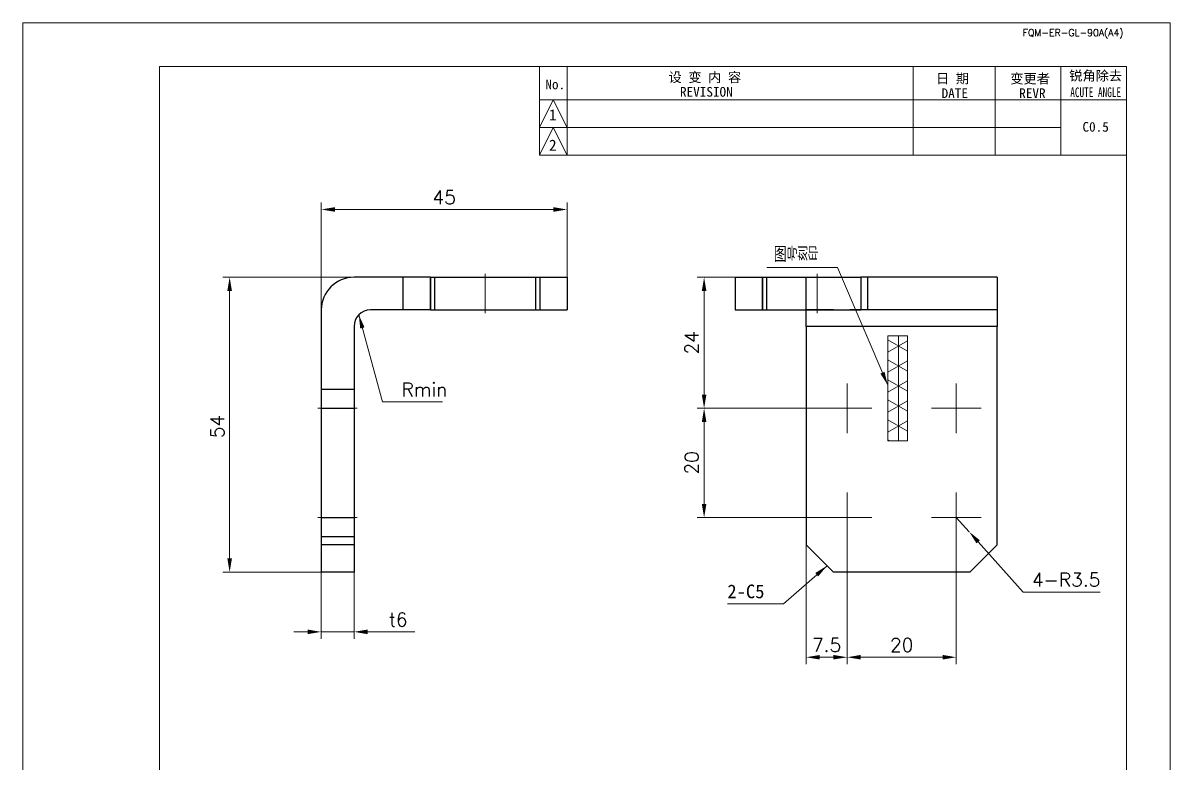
# Model space of a CAD drawing. Header units: millimetres. Extents: x -162325 to -83245, y 277409 to 326486.
# Drawn here: x -157404.7 to -157194.7, y 298470.7 to 298606.3 of the extents above; entities that cross this region are included whole.
import ezdxf
from ezdxf.enums import TextEntityAlignment as Align

# ---------------------------------------------------------------- set-up
doc = ezdxf.new("R2010")
doc.units = ezdxf.units.MM
for name, pattern in [('CENTER2', [28.575, 19.05, -3.175, 3.175, -3.175]), ('DASHDOT', [18.5, 12, -3, 0.5, -3]), ('DASHED', [15, 12, -3]), ('DASHED2', [9.525, 6.35, -3.175])]:
    doc.linetypes.add(name, pattern=pattern)
for name, color, linetype, lineweight in [('A4', 3, 'Continuous', 20), ('中心线', 2, 'CENTER2', 13), ('图框', 7, 'Continuous', 20), ('尺寸线', 3, 'Continuous', 13), ('虚线', 2, 'DASHED2', 25)]:
    doc.layers.add(name, color=color, linetype=linetype, lineweight=lineweight)
doc.styles.add('CH-1', font='')
doc.styles.get("Standard").update_dxf_attribs({"font": 'txt', "bigfont": 'gbcbig.shx'})
doc.styles.add('工程字', font='')
doc.styles.get('CH-1').set_extended_font_data('SimSun')
doc.styles.get('工程字').set_extended_font_data('SimSun')
doc.dimstyles.new('副本01', dxfattribs={"dimtxt": 2.5, "dimasz": 2.5, "dimexe": 1.25, "dimexo": 0, "dimgap": 1, "dimtad": 1, "dimdsep": 46, "dimtxsty": 'Standard', "dimcen": 1, "dimclrd": 3, "dimclre": 3, "dimclrt": 1, "dimadec": 1, "dimazin": 2, "dimtfac": 1, "dimtmove": 0, "dimatfit": 3, "dimfxl": 0, "dimtolj": 1, "dimlwd": -1, "dimlwe": -1, "dimarcsym": 0})
doc.dimstyles.new('副本01$0', dxfattribs={"dimtxt": 2.5, "dimasz": 2.5, "dimexe": 1.25, "dimexo": 0, "dimgap": 1, "dimtad": 1, "dimdsep": 46, "dimtxsty": 'Standard', "dimcen": 1, "dimclrd": 3, "dimclre": 3, "dimclrt": 1, "dimadec": 1, "dimazin": 2, "dimtfac": 1, "dimtmove": 0, "dimatfit": 3, "dimfxl": 0, "dimtolj": 1, "dimlwd": -1, "dimlwe": -1, "dimarcsym": 0})
doc.dimstyles.new('副本01$4', dxfattribs={"dimtxt": 2.5, "dimasz": 2.5, "dimexe": 1.25, "dimexo": 0, "dimgap": 1, "dimtad": 1, "dimtih": 1, "dimtoh": 1, "dimdsep": 46, "dimtxsty": 'Standard', "dimcen": 1, "dimclrd": 3, "dimclre": 3, "dimclrt": 1, "dimadec": 1, "dimazin": 2, "dimtfac": 1, "dimtmove": 0, "dimatfit": 3, "dimfxl": 0, "dimtolj": 1, "dimlwd": -1, "dimlwe": -1, "dimarcsym": 0})

# ---------------------------------------------------------------- blocks, each defined once
blk = doc.blocks.new('1比1 竖框')
at = {"layer": '图框'}
for p, q in [((0, 0), (0, 297)), ((0, 297), (210, 297)), ((178, 297), (202, 297)), ((210, 297), (210, 0)), ((25, 289), (202, 289)), ((25, 10), (25, 289)), ((25, 272.79), (25, 289)), ((94.55, 272.79), (94.55, 289)), ((99.62, 289), (99.62, 272.79)), ((163, 289), (163, 272.79)), ((163, 289), (163, 272.79)), ((163, 289), (163, 272.79)), ((163, 289), (163, 272.79)), ((163, 289), (163, 272.79)), ((178, 289), (178, 272.79)), ((178, 289), (178, 272.79)), ((178, 289), (178, 272.79)), ((178, 289), (178, 272.79)), ((178, 289), (178, 272.79)), ((178, 289), (202, 289)), ((178, 289), (202, 289)), ((178, 289), (202, 289)), ((178, 289), (202, 289)), ((202, 289), (178, 289)), ((190, 289), (190, 272.79)), ((190, 289), (190, 272.79)), ((190, 289), (190, 272.79)), ((190, 289), (190, 272.79)), ((190, 289), (190, 272.79)), ((202, 289), (202, 10)), ((94.55, 277.86), (97.09, 282.93)), ((94.55, 282.93), (190, 282.93)), ((94.55, 282.93), (190, 282.93)), ((94.55, 282.93), (190, 282.93)), ((94.55, 282.93), (190, 282.93)), ((97.09, 282.93), (99.62, 277.86)), ((190, 282.93), (202, 282.93)), ((190, 282.93), (202, 282.93)), ((190, 282.93), (202, 282.93)), ((190, 282.93), (202, 282.93)), ((94.55, 272.79), (97.09, 277.86)), ((94.55, 277.86), (190, 277.86)), ((94.55, 277.86), (190, 277.86)), ((94.55, 277.86), (190, 277.86)), ((94.55, 277.86), (190, 277.86)), ((97.09, 277.86), (99.62, 272.79)), ((94.55, 272.79), (202, 272.79)), ((202, 272.79), (94.55, 272.79)), ((94.55, 272.79), (202, 272.79)), ((94.55, 272.79), (202, 272.79))]:
    blk.add_line(p, q, dxfattribs=at)
at = {"layer": '图框', "style": 'CH-1'}
for s, height, p in [('设 变 内 容', 1.775, (124.84, 287.09)), ('日 期', 1.775, (170.17, 286.84)), ('变更者', 1.775, (184.38, 286.84)), ('锐角除去', 1.775, (196.38, 287.37)), ('No.', 1.775, (97.45, 285.73)), ('REVISION', 1.775, (125.11, 284.38)), ('DATE', 1.775, (170.59, 284.13)), ('REVR', 1.775, (184.8, 284.13)), ('1', 2.03, (97, 280.16)), ('C0.5', 1.775, (196.38, 277.97)), ('2', 2.03, (97, 274.61))]:
    blk.add_text(s, height=height, dxfattribs=at).set_placement(p, align=Align.MIDDLE)
at = {"layer": '图框', "style": 'CH-1', "width": 0.7}
blk.add_text('ACUTE ANGLE', height=1.7746, dxfattribs=at).set_placement((196.38, 284.31), align=Align.MIDDLE)
at = {"layer": '图框', "insert": (192.25, 295), "char_height": 1.25, "width": 39, "attachment_point": 5}
blk.add_mtext('{\\Ftxt,@extfont2|c134;FQM-ER-GL-90A(A4)}', dxfattribs=at)
blk = doc.blocks.new('*D274')
at = {"layer": 'Defpoints', "color": 0, "transparency": 16777216}
for p in [(-157274.34, 298559.69), (-157280.01, 298535.69), (-157258.39, 298535.69)]:
    blk.add_point(p, dxfattribs=at)
at = {"layer": '尺寸线', "color": 3, "transparency": 16777216}
for p, q in [((-157274.34, 298559.69), (-157281.26, 298559.69)), ((-157280.01, 298557.19), (-157280.01, 298538.19)), ((-157258.39, 298535.69), (-157281.26, 298535.69))]:
    blk.add_line(p, q, dxfattribs=at)
for points in [[(-157280.43, 298557.19), (-157279.59, 298557.19), (-157280.01, 298559.69)], [(-157280.43, 298538.19), (-157279.59, 298538.19), (-157280.01, 298535.69)]]:
    blk.add_solid(points, dxfattribs=at)
at = {"layer": '尺寸线', "color": 1, "transparency": 16777216, "insert": (-157282.26, 298547.69), "char_height": 2.5, "attachment_point": 5, "rotation": 90}
blk.add_mtext('\\A1;24', dxfattribs=at)
blk = doc.blocks.new('*D275')
at = {"layer": 'Defpoints', "color": 0, "transparency": 16777216}
for p in [(-157258.39, 298535.69), (-157280.01, 298515.69), (-157258.39, 298515.69)]:
    blk.add_point(p, dxfattribs=at)
at = {"layer": '尺寸线', "color": 3, "transparency": 16777216}
for p, q in [((-157258.39, 298535.69), (-157281.26, 298535.69)), ((-157280.01, 298533.19), (-157280.01, 298518.19)), ((-157258.39, 298515.69), (-157281.26, 298515.69))]:
    blk.add_line(p, q, dxfattribs=at)
for points in [[(-157280.43, 298533.19), (-157279.59, 298533.19), (-157280.01, 298535.69)], [(-157280.43, 298518.19), (-157279.59, 298518.19), (-157280.01, 298515.69)]]:
    blk.add_solid(points, dxfattribs=at)
at = {"layer": '尺寸线', "color": 1, "transparency": 16777216, "insert": (-157282.26, 298525.69), "char_height": 2.5, "attachment_point": 5, "rotation": 90}
blk.add_mtext('\\A1;20', dxfattribs=at)
blk = doc.blocks.new('*D276')
at = {"layer": 'Defpoints', "color": 0, "transparency": 16777216}
for p in [(-157253.84, 298511.14), (-157261.34, 298510.69), (-157253.84, 298490.1)]:
    blk.add_point(p, dxfattribs=at)
at = {"layer": '尺寸线', "color": 3, "transparency": 16777216}
for p, q in [((-157253.84, 298511.14), (-157253.84, 298488.85)), ((-157261.34, 298510.69), (-157261.34, 298488.85)), ((-157258.84, 298490.1), (-157256.34, 298490.1))]:
    blk.add_line(p, q, dxfattribs=at)
for points in [[(-157258.84, 298490.52), (-157258.84, 298489.69), (-157261.34, 298490.1)], [(-157256.34, 298490.52), (-157256.34, 298489.69), (-157253.84, 298490.1)]]:
    blk.add_solid(points, dxfattribs=at)
at = {"layer": '尺寸线', "color": 1, "transparency": 16777216, "insert": (-157257.59, 298492.35), "char_height": 2.5, "attachment_point": 5}
blk.add_mtext('\\A1;7.5', dxfattribs=at)
blk = doc.blocks.new('*D277')
at = {"layer": 'Defpoints', "color": 0, "transparency": 16777216}
for p in [(-157253.84, 298511.14), (-157233.84, 298511.14), (-157233.84, 298490.1)]:
    blk.add_point(p, dxfattribs=at)
at = {"layer": '尺寸线', "color": 3, "transparency": 16777216}
for p, q in [((-157253.84, 298511.14), (-157253.84, 298488.85)), ((-157233.84, 298511.14), (-157233.84, 298488.85)), ((-157251.34, 298490.1), (-157236.34, 298490.1))]:
    blk.add_line(p, q, dxfattribs=at)
for points in [[(-157251.34, 298490.52), (-157251.34, 298489.69), (-157253.84, 298490.1)], [(-157236.34, 298490.52), (-157236.34, 298489.69), (-157233.84, 298490.1)]]:
    blk.add_solid(points, dxfattribs=at)
at = {"layer": '尺寸线', "color": 1, "transparency": 16777216, "insert": (-157243.84, 298492.35), "char_height": 2.5, "attachment_point": 5}
blk.add_mtext('\\A1;20', dxfattribs=at)
blk = doc.blocks.new('*D278')
at = {"layer": 'Defpoints', "color": 0, "transparency": 16777216}
for p in [(-157233.84, 298515.69), (-157231.5, 298513.09)]:
    blk.add_point(p, dxfattribs=at)
at = {"layer": '尺寸线', "color": 3, "transparency": 16777216}
for p, q in [((-157233.84, 298515.69), (-157231.5, 298513.09)), ((-157221.59, 298502.04), (-157229.83, 298511.23)), ((-157207.48, 298502.04), (-157221.59, 298502.04))]:
    blk.add_line(p, q, dxfattribs=at)
blk.add_solid([(-157229.52, 298511.51), (-157230.14, 298510.95), (-157231.5, 298513.09)], dxfattribs=at)
at = {"layer": '尺寸线', "color": 1, "transparency": 16777216, "insert": (-157213.73, 298504.29), "char_height": 2.5, "attachment_point": 5}
blk.add_mtext('\\A1;4-R3.5', dxfattribs=at)
blk = doc.blocks.new('*D279')
at = {"layer": 'Defpoints', "color": 0, "transparency": 16777216}
for p in [(-157366.87, 298559.69), (-157344.1, 298559.69), (-157350.1, 298505.69)]:
    blk.add_point(p, dxfattribs=at)
at = {"layer": '尺寸线', "color": 3, "transparency": 16777216}
for p, q in [((-157344.1, 298559.69), (-157368.12, 298559.69)), ((-157366.87, 298508.19), (-157366.87, 298557.19)), ((-157350.1, 298505.69), (-157368.12, 298505.69))]:
    blk.add_line(p, q, dxfattribs=at)
for points in [[(-157367.29, 298557.19), (-157366.45, 298557.19), (-157366.87, 298559.69)], [(-157367.29, 298508.19), (-157366.45, 298508.19), (-157366.87, 298505.69)]]:
    blk.add_solid(points, dxfattribs=at)
at = {"layer": '尺寸线', "color": 1, "transparency": 16777216, "insert": (-157369.12, 298532.35), "char_height": 2.5, "attachment_point": 5, "rotation": 90}
blk.add_mtext('\\A1;54', dxfattribs=at)
blk = doc.blocks.new('*D280')
at = {"layer": 'Defpoints', "color": 0, "transparency": 16777216}
for p in [(-157305.1, 298572.1), (-157305.1, 298559.69), (-157350.1, 298553.69)]:
    blk.add_point(p, dxfattribs=at)
at = {"layer": '尺寸线', "color": 3, "transparency": 16777216}
for p, q in [((-157350.1, 298553.69), (-157350.1, 298573.35)), ((-157347.6, 298572.1), (-157307.6, 298572.1)), ((-157305.1, 298559.69), (-157305.1, 298573.35))]:
    blk.add_line(p, q, dxfattribs=at)
for points in [[(-157347.6, 298572.52), (-157347.6, 298571.68), (-157350.1, 298572.1)], [(-157307.6, 298572.52), (-157307.6, 298571.68), (-157305.1, 298572.1)]]:
    blk.add_solid(points, dxfattribs=at)
at = {"layer": '尺寸线', "color": 1, "transparency": 16777216, "insert": (-157327.6, 298574.35), "char_height": 2.5, "attachment_point": 5}
blk.add_mtext('\\A1;45', dxfattribs=at)
blk = doc.blocks.new('*D281')
at = {"layer": 'Defpoints', "color": 0, "transparency": 16777216}
for p in [(-157350.1, 298505.69), (-157344.1, 298505.69), (-157344.1, 298494.75)]:
    blk.add_point(p, dxfattribs=at)
at = {"layer": '尺寸线', "color": 3, "transparency": 16777216}
for p, q in [((-157350.1, 298505.69), (-157350.1, 298493.5)), ((-157344.1, 298505.69), (-157344.1, 298493.5)), ((-157352.6, 298494.75), (-157355.1, 298494.75)), ((-157350.1, 298494.75), (-157344.1, 298494.75)), ((-157341.6, 298494.75), (-157332.94, 298494.75))]:
    blk.add_line(p, q, dxfattribs=at)
for points in [[(-157352.6, 298495.17), (-157352.6, 298494.33), (-157350.1, 298494.75)], [(-157341.6, 298495.17), (-157341.6, 298494.33), (-157344.1, 298494.75)]]:
    blk.add_solid(points, dxfattribs=at)
at = {"layer": '尺寸线', "color": 1, "transparency": 16777216, "insert": (-157336.02, 298497), "char_height": 2.5, "attachment_point": 5}
blk.add_mtext('\\A1;t6', dxfattribs=at)

msp = doc.modelspace()

# ---------------------------------------------------------------- hatches: boundary and pattern name
at = {"layer": '尺寸线'}
h = msp.add_hatch(dxfattribs=at)
h.set_pattern_fill('NET3', color=4, angle=90)
h.set_pattern_definition([(90, (-142420.3647, 286842.8467), (-3.175, 2e-16), []), (150, (-142420.3647, 286842.8467), (-1.5875, -2.74963066), []), (210, (-142420.3647, 286842.8467), (1.5875, -2.74963066), [])])
h.paths.add_polyline_path([(-157242.783, 298548.981), (-157246.379, 298548.981), (-157246.379, 298529.76), (-157242.783, 298529.76)])

# ---------------------------------------------------------------- linework, layer by layer
at = {"color": 7}
for p, q in [((-157335.102, 298559.694), (-157344.102, 298559.694)), ((-157335.102, 298553.694), (-157335.102, 298559.694)), ((-157330.102, 298559.694), (-157335.102, 298559.694)), ((-157330.102, 298559.694), (-157310.102, 298559.694)), ((-157330.102, 298553.694), (-157330.102, 298559.694)), ((-157310.102, 298559.694), (-157310.102, 298553.694)), ((-157310.102, 298559.694), (-157305.102, 298559.694)), ((-157305.102, 298559.694), (-157305.102, 298553.694)), ((-157274.34, 298559.694), (-157274.34, 298553.694)), ((-157274.34, 298559.694), (-157269.34, 298559.694)), ((-157269.34, 298559.694), (-157251.34, 298559.694)), ((-157269.34, 298559.694), (-157269.34, 298553.694)), ((-157251.34, 298559.694), (-157251.34, 298553.694)), ((-157226.34, 298559.694), (-157251.34, 298559.694)), ((-157226.34, 298559.694), (-157226.34, 298553.694)), ((-157350.102, 298553.694), (-157350.102, 298510.694)), ((-157335.102, 298553.694), (-157341.102, 298553.694)), ((-157330.102, 298553.694), (-157335.102, 298553.694)), ((-157330.102, 298553.694), (-157310.102, 298553.694)), ((-157310.102, 298553.694), (-157305.102, 298553.694)), ((-157274.34, 298553.694), (-157269.34, 298553.694)), ((-157269.34, 298553.694), (-157251.34, 298553.694)), ((-157261.34, 298550.694), (-157261.34, 298553.694)), ((-157226.34, 298553.694), (-157251.34, 298553.694)), ((-157226.34, 298553.694), (-157226.34, 298550.694)), ((-157344.102, 298550.694), (-157344.102, 298510.694)), ((-157226.34, 298550.694), (-157261.34, 298550.694)), ((-157261.34, 298550.694), (-157261.34, 298510.694)), ((-157226.34, 298510.694), (-157226.34, 298550.694)), ((-157350.102, 298510.694), (-157350.102, 298505.694)), ((-157344.102, 298510.694), (-157350.102, 298510.694)), ((-157344.102, 298510.694), (-157344.102, 298505.694)), ((-157261.34, 298510.694), (-157256.34, 298505.694)), ((-157226.34, 298510.694), (-157231.34, 298505.694)), ((-157344.102, 298505.694), (-157350.102, 298505.694)), ((-157231.34, 298505.694), (-157256.34, 298505.694))]:
    msp.add_line(p, q, dxfattribs=at)
for centre, radius in [((-157344.102, 298553.694), 6), ((-157341.102, 298550.694), 3)]:
    msp.add_arc(centre, radius, 90, 180, dxfattribs=at)
at = {"layer": 'A4'}
msp.add_lwpolyline([(-157404.71, 298606.265), (-157194.71, 298606.265), (-157194.71, 298309.265), (-157404.71, 298309.265)], close=True, dxfattribs=at)
at = {"layer": '中心线', "linetype": 'DASHDOT'}
for p, q in [((-157320.102, 298560.294), (-157320.102, 298553.093)), ((-157259.34, 298560.294), (-157259.34, 298553.093)), ((-157253.84, 298540.244), (-157253.84, 298531.144)), ((-157233.84, 298540.244), (-157233.84, 298531.144)), ((-157350.702, 298535.694), (-157343.502, 298535.694)), ((-157249.29, 298535.694), (-157258.39, 298535.694)), ((-157229.29, 298535.694), (-157238.39, 298535.694)), ((-157253.84, 298520.244), (-157253.84, 298511.144)), ((-157233.84, 298520.244), (-157233.84, 298511.144)), ((-157350.702, 298515.694), (-157343.502, 298515.694)), ((-157249.29, 298515.694), (-157258.39, 298515.694)), ((-157229.29, 298515.694), (-157238.39, 298515.694))]:
    msp.add_line(p, q, dxfattribs=at)
at = {"layer": '尺寸线', "color": 4}
msp.add_lwpolyline([(-157246.379, 298529.76), (-157246.379, 298548.981), (-157242.783, 298548.981), (-157242.783, 298529.76)], close=True, dxfattribs=at)
at = {"layer": '虚线', "linetype": 'DASHED'}
for p, q in [((-157330.102, 298559.694), (-157330.102, 298553.694)), ((-157329.352, 298559.694), (-157329.352, 298553.694)), ((-157310.852, 298559.694), (-157310.852, 298553.694)), ((-157269.34, 298553.694), (-157269.34, 298559.694)), ((-157268.59, 298559.694), (-157268.59, 298553.694)), ((-157261.34, 298553.694), (-157261.34, 298559.694)), ((-157250.09, 298559.694), (-157250.09, 298553.694)), ((-157226.34, 298553.694), (-157261.34, 298553.694)), ((-157350.102, 298539.194), (-157344.102, 298539.194)), ((-157350.102, 298539.194), (-157344.102, 298539.194)), ((-157350.102, 298535.694), (-157344.102, 298535.694)), ((-157350.102, 298535.694), (-157344.102, 298535.694)), ((-157350.102, 298535.694), (-157344.102, 298535.694)), ((-157350.102, 298535.694), (-157344.102, 298535.694)), ((-157350.102, 298515.694), (-157344.102, 298515.694)), ((-157350.102, 298515.694), (-157344.102, 298515.694)), ((-157350.102, 298515.694), (-157344.102, 298515.694)), ((-157350.102, 298515.694), (-157344.102, 298515.694)), ((-157350.102, 298512.194), (-157344.102, 298512.194)), ((-157350.102, 298512.194), (-157344.102, 298512.194)), ((-157344.102, 298510.694), (-157350.102, 298510.694))]:
    msp.add_line(p, q, dxfattribs=at)

# ---------------------------------------------------------------- block references
at = {"layer": '图框'}
msp.add_blockref('1比1 竖框', (-157404.71, 298309.265), dxfattribs=at)

# ---------------------------------------------------------------- texts
at = {"layer": '尺寸线', "color": 1, "char_height": 2.5, "attachment_point": 9, "style": '工程字'}
for s, insert in [('{\\W0.7;\\A1;\\f宋体|b0|i0|c134|p2;\\C4;图\\Fg13f12d.shx,@extfont2.shx|c0;号刻印}', (-157259.099, 298562.456)), ('2-C5', (-157268.958, 298500.869))]:
    msp.add_mtext(s, dxfattribs=dict(at, insert=insert))
at = {"layer": '尺寸线', "color": 1, "insert": (-157335.394, 298537.869), "char_height": 2.5, "attachment_point": 7}
msp.add_mtext('Rmin', dxfattribs=at)

# ---------------------------------------------------------------- dimensions: what is measured, and where the dimension line sits
at = {"layer": '尺寸线'}
for base, p1, p2, picture, middle in [((-157305.102, 298572.098), (-157350.102, 298553.694), (-157305.102, 298559.694), '*D280', (-157327.602, 298574.348)), ((-157253.84, 298490.102), (-157261.34, 298510.694), (-157253.84, 298511.144), '*D276', (-157257.59, 298492.352)), ((-157233.84, 298490.102), (-157253.84, 298511.144), (-157233.84, 298511.144), '*D277', (-157243.84, 298492.352))]:
    dim = msp.add_linear_dim(base=base, p1=p1, p2=p2, dimstyle='副本01$0', dxfattribs=at)
    dim.commit()
    dim.dimension.update_dxf_attribs({"geometry": picture, "text_midpoint": middle})
dim = msp.add_linear_dim(base=(-157366.869, 298559.694), p1=(-157350.102, 298505.694), p2=(-157344.102, 298559.694), angle=90, dimstyle='副本01$0', dxfattribs=at)
dim.commit()
dim.dimension.update_dxf_attribs({"geometry": '*D279', "text_midpoint": (-157366.869, 298532.348), "dimtype": 160})
for base, p1, p2, picture, middle in [((-157280.012, 298535.694), (-157274.34, 298559.694), (-157258.39, 298535.694), '*D274', (-157282.262, 298547.694)), ((-157280.012, 298515.694), (-157258.39, 298535.694), (-157258.39, 298515.694), '*D275', (-157282.262, 298525.694))]:
    dim = msp.add_linear_dim(base=base, p1=p1, p2=p2, angle=90, dimstyle='副本01$0', dxfattribs=at)
    dim.commit()
    dim.dimension.update_dxf_attribs({"geometry": picture, "text_midpoint": middle})
dim = msp.add_radius_dim(center=(-157233.84, 298515.694), mpoint=(-157231.503, 298513.088), dimstyle='副本01$4', override={"dimpost": '4-R<>'}, dxfattribs=at)
dim.commit()
dim.dimension.update_dxf_attribs({"geometry": '*D278', "text_midpoint": (-157213.732, 298502.037), "dimtype": 164})
dim = msp.add_linear_dim(base=(-157344.102, 298494.751), p1=(-157350.102, 298505.694), p2=(-157344.102, 298505.694), dimstyle='副本01$0', override={"dimpost": 't<>', "dimtxsty": 'Standard'}, dxfattribs=at)
dim.commit()
dim.dimension.update_dxf_attribs({"geometry": '*D281', "text_midpoint": (-157336.019, 298497.001)})

# ---------------------------------------------------------------- leaders
at = {"layer": '尺寸线', "annotation_type": 0, "has_hookline": 1}
for points, hookline_direction, text_width in [([(-157246.379, 298539.912), (-157255.599, 298561.456), (-157258.099, 298561.456)], 1, 9.444), ([(-157343.224, 298552.815), (-157338.894, 298536.869), (-157336.394, 298536.869)], 0, 7.5), ([(-157257.509, 298506.863), (-157265.458, 298499.869), (-157267.958, 298499.869)], 1, 6.746)]:
    msp.add_leader(points, dimstyle='副本01', override={"dimgap": 1, "dimtad": 1}, dxfattribs=dict(at, hookline_direction=hookline_direction, text_width=text_width))

doc.saveas('drawing.dxf')
